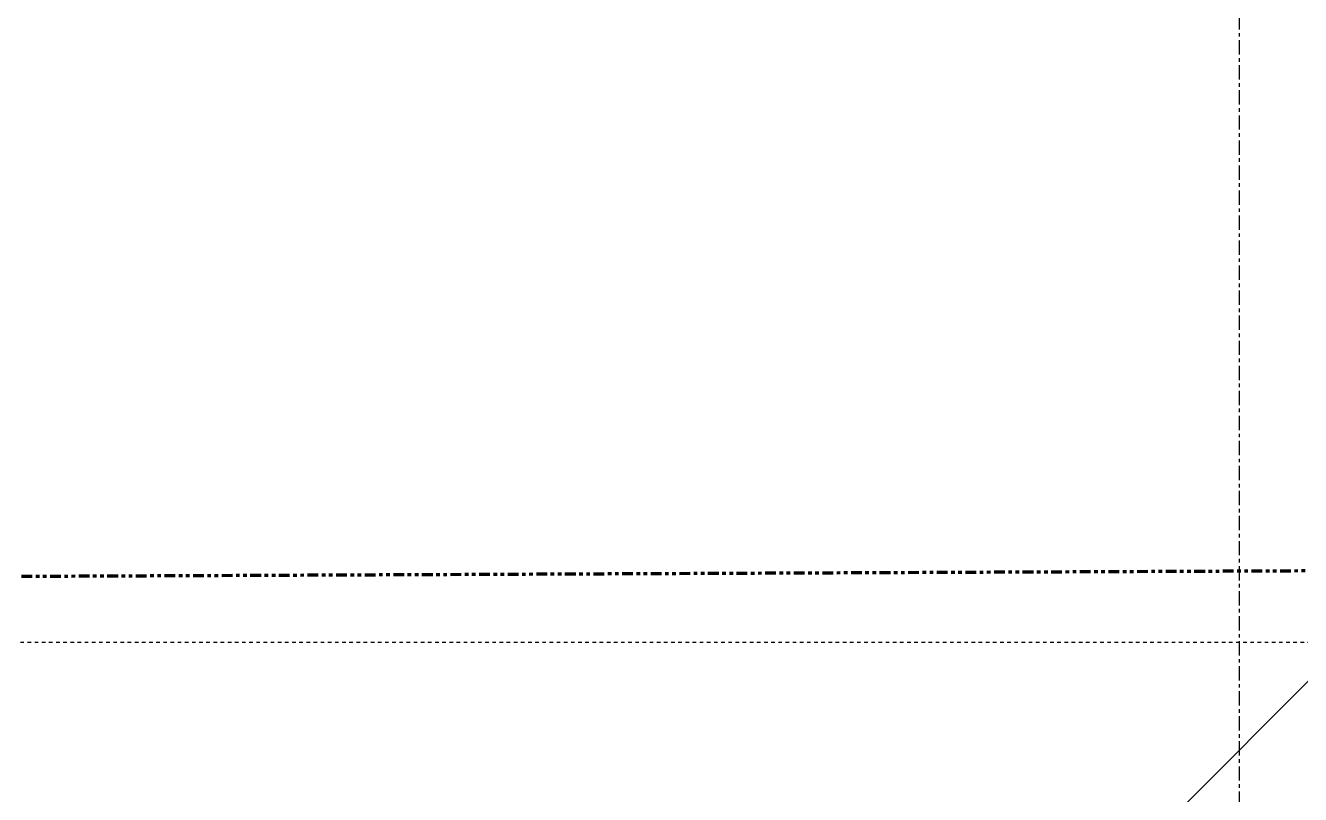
# Model space of a CAD drawing. Header units: inches. Extents: x 9391 to 11530, y 1186 to 2858.
# Drawn here: x 9985.82 to 10030.39, y 2693.41 to 2720.28 of the extents above; entities that cross this region are included whole.
import ezdxf

# ---------------------------------------------------------------- set-up
doc = ezdxf.new("R2010")
doc.units = ezdxf.units.IN
doc.header["$MEASUREMENT"] = 0
for name, pattern in [('Aligning Line 1_8_', [0.25, 0.125, -0.125]), ('Double Dash 3_8_', [1, 0.375, -0.125, 0.125, -0.125, 0.125, -0.125]), ('Grid Line 1_2_', [0.875, 0.5, -0.125, 0.125, -0.125])]:
    doc.linetypes.add(name, pattern=pattern)
for name, color, linetype, lineweight in [('A-DETL-GENF-1', 254, 'Continuous', 9), ('C-PROP-LINE', 91, 'Double Dash 3_8_', 211), ('G-ANNO-SYMB', 111, 'Aligning Line 1_8_', 30), ('S-GRID-1', 1, 'Grid Line 1_2_', 30)]:
    doc.layers.add(name, color=color, linetype=linetype, lineweight=lineweight)

# ---------------------------------------------------------------- blocks, each defined once
blk = doc.blocks.new('meyer lilac 26082 - meyer lilac 26082-V132-FLOOR PLAN - ROOF')
at = {"layer": 'A-DETL-GENF-1'}
blk.add_line((20.922, -6.71), (0, -27.632), dxfattribs=at)
blk = doc.blocks.new('Family - ___-1646200-FLOOR PLAN - ROOF')
at = {"layer": 'C-PROP-LINE'}
blk.add_line((-2698.446, 9390.686), (-2707.099, 11376.054), dxfattribs=at)

msp = doc.modelspace()

# ---------------------------------------------------------------- linework, layer by layer
at = {"layer": 'G-ANNO-SYMB'}
msp.add_line((11376.017, 2698.719), (9654.878, 2698.719), dxfattribs=at)
at = {"layer": 'S-GRID-1'}
msp.add_line((10028.266, 1368.27), (10028.266, 2735.869), dxfattribs=at)

# ---------------------------------------------------------------- block references
at = {"layer": 'A-DETL-GENF-1', "rotation": 180}
msp.add_blockref('meyer lilac 26082 - meyer lilac 26082-V132-FLOOR PLAN - ROOF', (10032.736, 2671.816), dxfattribs=at)
at = {"layer": 'C-PROP-LINE', "rotation": 270.0000000000005}
msp.add_blockref('Family - ___-1646200-FLOOR PLAN - ROOF', (0, 0), dxfattribs=at)

doc.saveas('drawing.dxf')
